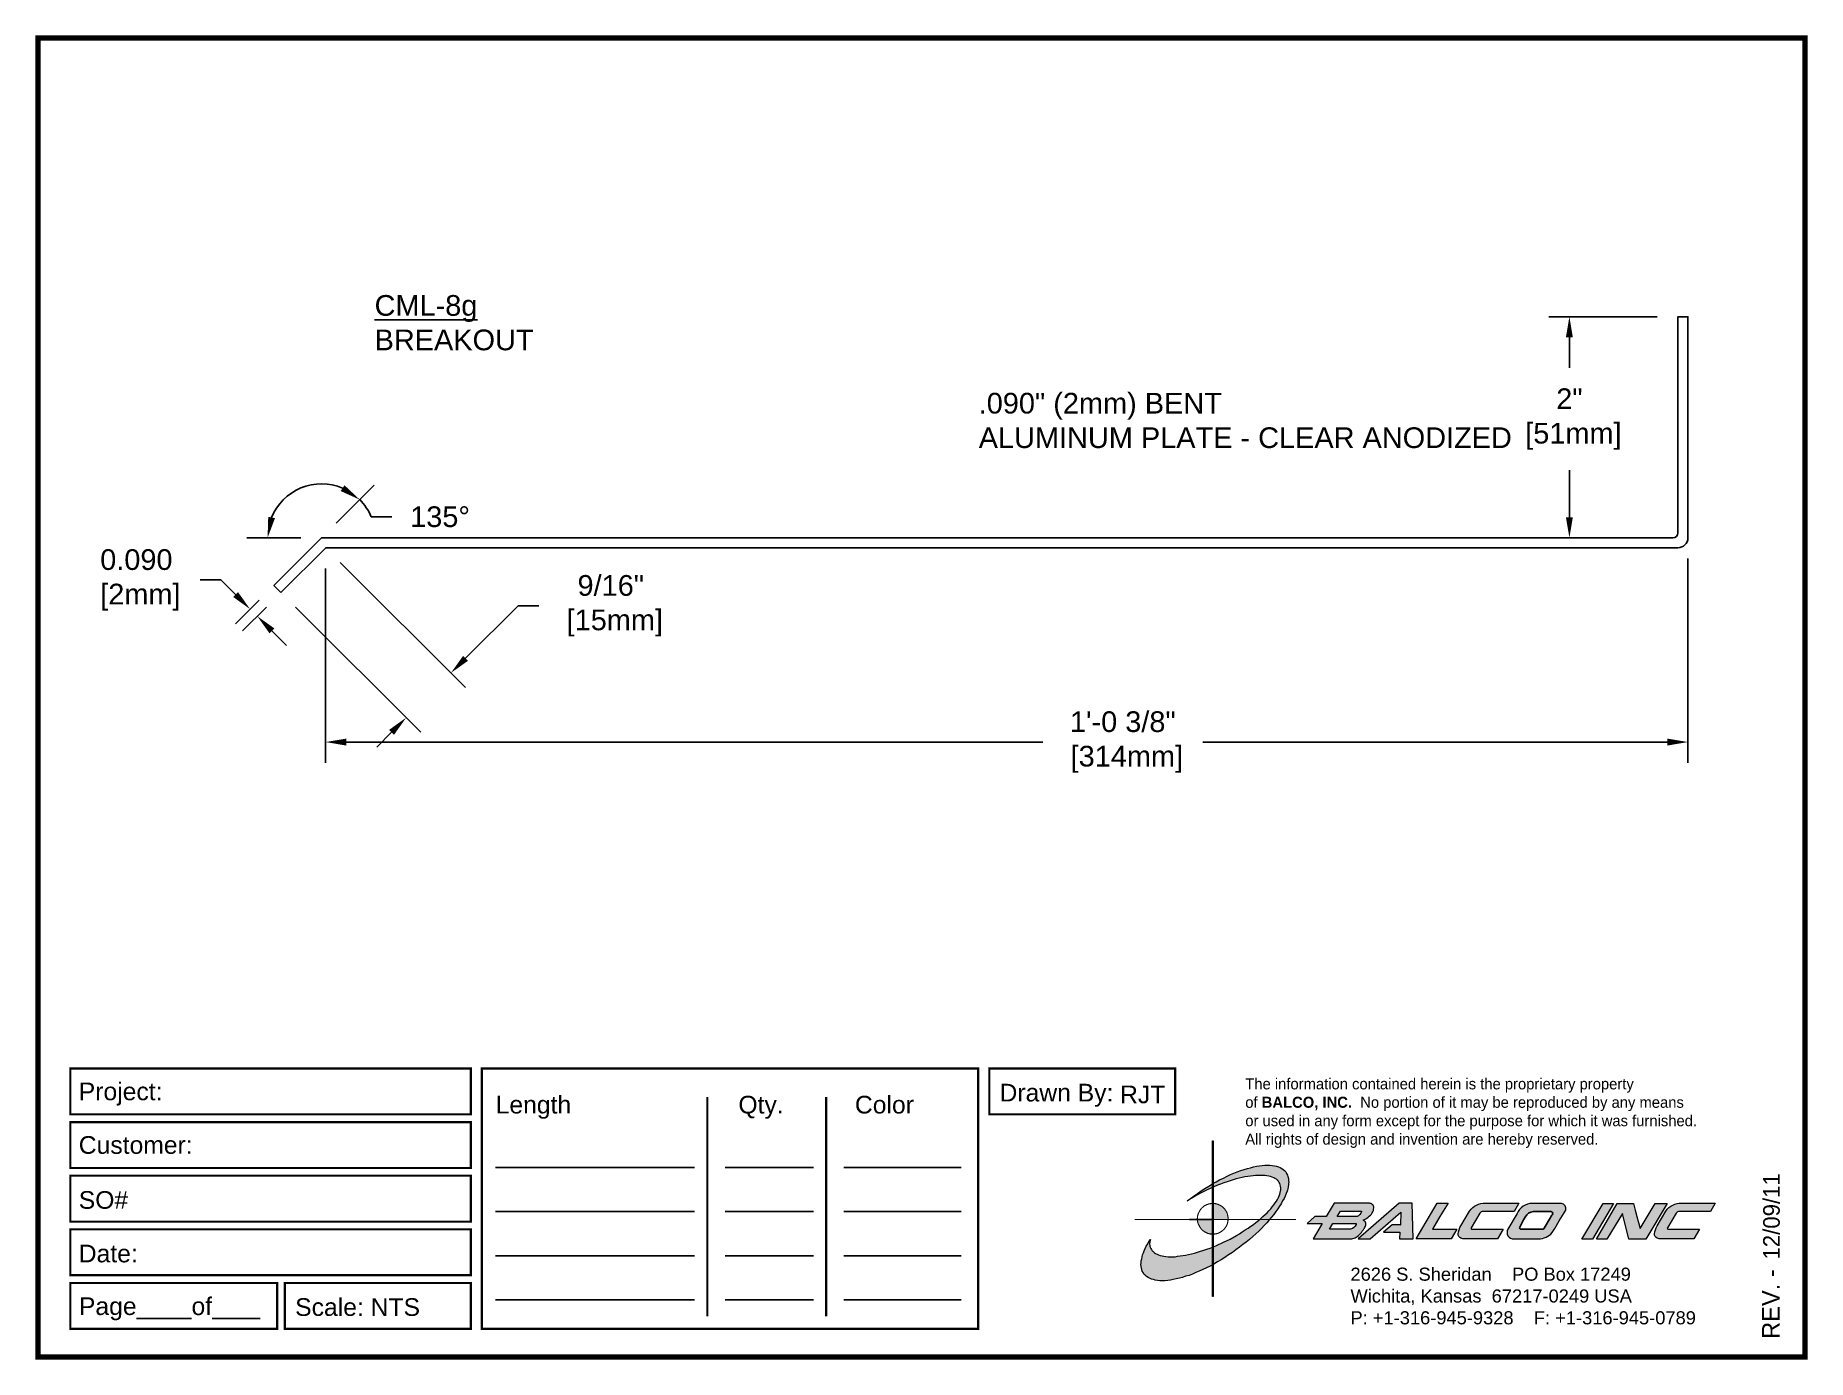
# Paper-space layout 'Breakout' of a CAD drawing. Header units: inches. Extents: x 0 to 10, y 0 to 7.5.
# The model-space entities are those that its viewports show. They can reach past a viewport. Long polylines and large blocks are cut down to what shows.
import ezdxf

# ---------------------------------------------------------------- set-up
doc = ezdxf.new("R2010")
doc.units = ezdxf.units.IN
doc.header["$MEASUREMENT"] = 0
for name, color, linetype in [('Border', 7, 'Continuous'), ('Dimensions', 3, 'Continuous'), ('Metals', 7, 'Continuous'), ('TEXT', 2, 'Continuous')]:
    doc.layers.add(name, color=color, linetype=linetype)
doc.styles.add('ARIAL', font='arial.ttf')
doc.styles.add('Copyright', font='ERASDEMI.TTF')
doc.dimstyles.new('Arial', dxfattribs={"dimtxt": 0.1875, "dimasz": 0.1875, "dimexe": 0.1875, "dimexo": 0.1875, "dimgap": 0.1875, "dimtad": 0, "dimtih": 1, "dimtoh": 1, "dimdec": 4, "dimzin": 3, "dimdsep": 46, "dimlunit": 4, "dimtxsty": 'ARIAL', "dimcen": 0.1875, "dimadec": 0, "dimazin": 0, "dimtfac": 1, "dimtdec": 4, "dimtofl": 0, "dimtmove": 0, "dimatfit": 3, "dimfxl": 0, "dimfrac": 2, "dimtolj": 1, "dimtzin": 0, "dimarcsym": 0})

# ---------------------------------------------------------------- blocks, each defined once
blk = doc.blocks.new('ACADlogo')
h = blk.add_hatch(color=256)
h.paths.add_polyline_path([(-3.346, 1.223), (-3.351, 1.223), (-3.351, 0.979), (-3.346, 0.982)])
h.paths.add_polyline_path([(-3.346, 0.961), (-3.351, 0.959), (-3.351, 0.868), (-3.346, 0.868)])
h.paths.add_polyline_path([(-3.346, 0.777), (-3.351, 0.777), (-3.351, 0.699), (-3.351, 0.695), (-3.35, 0.695), (-3.346, 0.695)])
h.paths.add_polyline_path([(-3.346, 0.864), (-3.346, 0.868), (-3.35, 0.868), (-3.351, 0.868), (-3.351, 0.777), (-3.346, 0.777), (-3.346, 0.778), (-3.348, 0.778)])
h.paths.add_polyline_path([(-3.346, 0.524), (-3.351, 0.521), (-3.351, 0.342), (-3.346, 0.342)])
h.paths.add_polyline_path([(-3.346, 0.695), (-3.351, 0.695), (-3.351, 0.621), (-3.346, 0.623)])
h.paths.add_polyline_path([(-3.346, 0.623), (-3.351, 0.621), (-3.351, 0.521), (-3.346, 0.524)])
h.paths.add_polyline_path([(-3.346, 0.982), (-3.351, 0.979), (-3.351, 0.959), (-3.346, 0.961)])
h = blk.add_hatch(color=175)
h.paths.add_polyline_path([(-3.518, 0.573), (-3.534, 0.571), (-3.548, 0.569), (-3.562, 0.567), (-3.576, 0.567), (-3.589, 0.566), (-3.602, 0.567), (-3.614, 0.568), (-3.625, 0.569), (-3.636, 0.572), (-3.646, 0.574), (-3.656, 0.577), (-3.664, 0.581), (-3.673, 0.585), (-3.679, 0.589), (-3.685, 0.595), (-3.688, 0.598), (-3.691, 0.6), (-3.695, 0.607), (-3.699, 0.614), (-3.703, 0.621), (-3.704, 0.626), (-3.705, 0.631), (-3.706, 0.637), (-3.706, 0.642), (-3.705, 0.648), (-3.705, 0.653), (-3.703, 0.659), (-3.702, 0.665), (-3.71, 0.652), (-3.717, 0.639), (-3.725, 0.626), (-3.731, 0.613), (-3.737, 0.601), (-3.741, 0.589), (-3.746, 0.577), (-3.749, 0.566), (-3.751, 0.555), (-3.753, 0.544), (-3.754, 0.538), (-3.754, 0.533), (-3.755, 0.523), (-3.754, 0.513), (-3.753, 0.508), (-3.752, 0.503), (-3.75, 0.494), (-3.748, 0.486), (-3.743, 0.477), (-3.74, 0.473), (-3.738, 0.469), (-3.734, 0.465), (-3.73, 0.461), (-3.723, 0.455), (-3.715, 0.449), (-3.706, 0.445), (-3.695, 0.44), (-3.685, 0.437), (-3.674, 0.434), (-3.661, 0.432), (-3.648, 0.431), (-3.634, 0.431), (-3.62, 0.431), (-3.604, 0.433), (-3.588, 0.435), (-3.572, 0.438), (-3.556, 0.441), (-3.538, 0.445), (-3.52, 0.449), (-3.503, 0.456), (-3.483, 0.461), (-3.464, 0.469), (-3.445, 0.477), (-3.426, 0.485), (-3.406, 0.494), (-3.385, 0.503), (-3.364, 0.514), (-3.351, 0.521), (-3.351, 0.621), (-3.364, 0.616), (-3.382, 0.609), (-3.4, 0.603), (-3.418, 0.598), (-3.436, 0.592), (-3.453, 0.587), (-3.47, 0.583), (-3.486, 0.579), (-3.503, 0.576)])
h.paths.add_polyline_path([(-3.215, 0.687), (-3.251, 0.667), (-3.289, 0.649), (-3.327, 0.631), (-3.345, 0.623), (-3.346, 0.623), (-3.346, 0.524), (-3.343, 0.525), (-3.323, 0.537), (-3.302, 0.549), (-3.28, 0.563), (-3.259, 0.577), (-3.238, 0.59), (-3.218, 0.605), (-3.198, 0.62), (-3.179, 0.635), (-3.16, 0.65), (-3.141, 0.665), (-3.123, 0.681), (-3.106, 0.696), (-3.089, 0.712), (-3.074, 0.727), (-3.058, 0.743), (-3.043, 0.759), (-3.03, 0.775), (-3.028, 0.777), (-3.085, 0.777), (-3.091, 0.772), (-3.105, 0.761), (-3.118, 0.75), (-3.134, 0.739), (-3.149, 0.729), (-3.165, 0.718), (-3.182, 0.707), (-3.198, 0.697)])
h.paths.add_polyline_path([(-2.921, 1.009), (-2.922, 1.015), (-2.924, 1.02), (-2.926, 1.029), (-2.931, 1.038), (-2.934, 1.043), (-2.936, 1.047), (-2.94, 1.05), (-2.943, 1.054), (-2.951, 1.06), (-2.959, 1.066), (-2.968, 1.071), (-2.978, 1.075), (-2.989, 1.079), (-3, 1.081), (-3.013, 1.083), (-3.026, 1.084), (-3.04, 1.084), (-3.054, 1.084), (-3.07, 1.083), (-3.085, 1.081), (-3.102, 1.079), (-3.118, 1.075), (-3.136, 1.07), (-3.153, 1.066), (-3.171, 1.06), (-3.191, 1.054), (-3.21, 1.047), (-3.229, 1.039), (-3.248, 1.031), (-3.268, 1.022), (-3.289, 1.012), (-3.31, 1.002), (-3.33, 0.991), (-3.346, 0.982), (-3.346, 0.961), (-3.342, 0.962), (-3.323, 0.971), (-3.305, 0.978), (-3.287, 0.984), (-3.268, 0.991), (-3.251, 0.996), (-3.234, 1.002), (-3.216, 1.007), (-3.199, 1.011), (-3.182, 1.015), (-3.167, 1.018), (-3.15, 1.021), (-3.136, 1.023), (-3.121, 1.025), (-3.107, 1.026), (-3.093, 1.026), (-3.079, 1.027), (-3.067, 1.026), (-3.054, 1.026), (-3.043, 1.025), (-3.032, 1.022), (-3.022, 1.02), (-3.013, 1.016), (-3.004, 1.013), (-2.997, 1.009), (-2.989, 1.005), (-2.983, 0.999), (-2.98, 0.996), (-2.978, 0.994), (-2.973, 0.987), (-2.969, 0.981), (-2.967, 0.973), (-2.965, 0.965), (-2.964, 0.957), (-2.964, 0.949), (-2.964, 0.944), (-2.965, 0.94), (-2.967, 0.93), (-2.969, 0.921), (-2.973, 0.911), (-2.978, 0.901), (-2.983, 0.891), (-2.989, 0.881), (-2.996, 0.871), (-3.004, 0.86), (-3.012, 0.849), (-3.021, 0.838), (-3.032, 0.827), (-3.042, 0.816), (-3.053, 0.805), (-3.065, 0.794), (-3.077, 0.783), (-3.085, 0.777), (-3.028, 0.777), (-3.016, 0.791), (-3.004, 0.806), (-2.992, 0.822), (-2.981, 0.837), (-2.971, 0.852), (-2.962, 0.866), (-2.954, 0.882), (-2.946, 0.896), (-2.939, 0.91), (-2.934, 0.924), (-2.929, 0.938), (-2.926, 0.944), (-2.925, 0.951), (-2.922, 0.963), (-2.92, 0.975), (-2.92, 0.982), (-2.919, 0.987), (-2.92, 0.999), (-2.92, 1.005)])
h.paths.add_polyline_path([(-3.372, 0.966), (-3.393, 0.953), (-3.415, 0.94), (-3.435, 0.925), (-3.455, 0.911), (-3.475, 0.897), (-3.494, 0.882), (-3.468, 0.898), (-3.439, 0.915), (-3.41, 0.93), (-3.396, 0.938), (-3.38, 0.945), (-3.351, 0.959), (-3.351, 0.979)])
h = blk.add_hatch(color=256)
h.paths.add_polyline_path([(-3.268, 0.814), (-3.27, 0.819), (-3.273, 0.824), (-3.276, 0.828), (-3.279, 0.833), (-3.282, 0.837), (-3.286, 0.841), (-3.29, 0.845), (-3.294, 0.849), (-3.298, 0.852), (-3.303, 0.855), (-3.308, 0.858), (-3.313, 0.86), (-3.318, 0.863), (-3.323, 0.864), (-3.328, 0.866), (-3.334, 0.867), (-3.339, 0.868), (-3.345, 0.868), (-3.346, 0.868), (-3.346, 0.777), (-3.335, 0.777), (-3.262, 0.777), (-3.262, 0.781), (-3.262, 0.787), (-3.263, 0.792), (-3.264, 0.798), (-3.265, 0.803), (-3.266, 0.808)])
h.paths.add_polyline_path([(-3.351, 0.777), (-3.436, 0.777), (-3.435, 0.773), (-3.435, 0.768), (-3.434, 0.762), (-3.432, 0.757), (-3.431, 0.752), (-3.428, 0.747), (-3.426, 0.742), (-3.423, 0.737), (-3.42, 0.732), (-3.417, 0.728), (-3.414, 0.723), (-3.41, 0.719), (-3.406, 0.716), (-3.401, 0.712), (-3.397, 0.709), (-3.392, 0.706), (-3.387, 0.704), (-3.382, 0.701), (-3.377, 0.699), (-3.372, 0.698), (-3.367, 0.696), (-3.361, 0.695), (-3.356, 0.695), (-3.351, 0.695)])
h.paths.add_polyline_path([(-3.346, 0.868), (-3.35, 0.868), (-3.351, 0.868), (-3.351, 0.777), (-3.346, 0.777)])
h = blk.add_hatch(color=256)
h.paths.add_polyline_path([(-2.438, 0.844, 0.412988), (-2.461, 0.869), (-2.663, 0.869), (-2.707, 0.794), (-2.771, 0.794), (-2.815, 0.755), (-2.73, 0.755), (-2.781, 0.668), (-2.563, 0.668, 0.107996), (-2.538, 0.677, 0.108939), (-2.494, 0.724, 0.080345), (-2.483, 0.745, 0.419497), (-2.499, 0.773, 0.149928), (-2.447, 0.815, 0.134283)])
h.paths.add_polyline_path([(-2.507, 0.821, -0.209012), (-2.532, 0.794), (-2.538, 0.794), (-2.646, 0.794), (-2.627, 0.825), (-2.51, 0.825, -0.56619)], flags=16)
h.paths.add_polyline_path([(-2.538, 0.75, -0.241309), (-2.569, 0.722), (-2.688, 0.722), (-2.669, 0.755), (-2.541, 0.755, -0.56619)], flags=16)
for points in [[(-2.285, 0.819), (-2.287, 0.748), (-2.335, 0.748), (-2.383, 0.705), (-2.29, 0.705), (-2.292, 0.668), (-2.215, 0.668), (-2.221, 0.869), (-2.295, 0.869), (-2.527, 0.668), (-2.458, 0.668)], [(-2.018, 0.869), (-2.079, 0.869), (-2.198, 0.668), (-2, 0.668), (-1.968, 0.722), (-2.107, 0.722), (-2.085, 0.759), (-2.064, 0.794)], [(-1.617, 0.869), (-1.807, 0.869, 0.270182), (-1.896, 0.825), (-1.946, 0.742, 0.109019), (-1.961, 0.695, 0.340665), (-1.945, 0.672, 0.129907), (-1.923, 0.668), (-1.738, 0.668), (-1.706, 0.722), (-1.878, 0.722), (-1.882, 0.722, -0.601242), (-1.887, 0.731), (-1.838, 0.813, -0.253048), (-1.821, 0.823), (-1.645, 0.823)], [(-1.083, 0.867), (-1.14, 0.867), (-1.261, 0.667), (-1.26, 0.667), (-1.202, 0.667)], [(-0.96, 0.83), (-0.969, 0.867), (-1.061, 0.867), (-1.179, 0.667), (-1.12, 0.667), (-1.031, 0.812), (-0.995, 0.667), (-0.9, 0.667), (-0.778, 0.867), (-0.846, 0.867), (-0.931, 0.727), (-0.951, 0.795)], [(-0.507, 0.869), (-0.697, 0.869, 0.270182), (-0.786, 0.825), (-0.836, 0.742, 0.109019), (-0.85, 0.695, 0.340665), (-0.835, 0.672, 0.129907), (-0.812, 0.668), (-0.628, 0.668), (-0.595, 0.722), (-0.768, 0.722), (-0.772, 0.722, -0.601242), (-0.777, 0.731), (-0.728, 0.813, -0.253048), (-0.71, 0.823), (-0.534, 0.823)], [(-3.346, 0.623), (-3.351, 0.621), (-3.351, 0.521), (-3.346, 0.524)]]:
    blk.add_hatch(color=256).paths.add_polyline_path(points)
h = blk.add_hatch(color=256)
h.paths.add_polyline_path([(-1.377, 0.868), (-1.383, 0.868), (-1.383, 0.868), (-1.44, 0.868), (-1.492, 0.868), (-1.541, 0.868, 0.297712), (-1.628, 0.811), (-1.68, 0.723, 0.585116), (-1.646, 0.668), (-1.506, 0.668, 0.210586), (-1.429, 0.703), (-1.415, 0.726), (-1.389, 0.769), (-1.352, 0.831, 0.4352)])
h.paths.add_polyline_path([(-1.437, 0.823, -0.603783), (-1.428, 0.805), (-1.431, 0.801), (-1.434, 0.796), (-1.438, 0.789), (-1.474, 0.728, -0.229001), (-1.489, 0.722), (-1.494, 0.722), (-1.501, 0.722), (-1.597, 0.722), (-1.604, 0.722, -0.492401), (-1.613, 0.734), (-1.601, 0.757), (-1.591, 0.775), (-1.582, 0.791, -0.238368), (-1.535, 0.823)], flags=16)
for q in [(-3.48, 0.777), (-3.351, 0.642)]:
    blk.add_line((-3.351, 0.777), q)
at = {"color": 7, "lineweight": 0}
for points in [[(-3.351, 1.223), (-3.346, 1.223), (-3.346, 0.342), (-3.351, 0.342), (-3.351, 1.223)], [(-2.292, 0.668), (-2.215, 0.668), (-2.221, 0.869), (-2.295, 0.869), (-2.527, 0.668), (-2.458, 0.668), (-2.285, 0.819), (-2.287, 0.748), (-2.286, 0.748), (-2.335, 0.748), (-2.383, 0.705), (-2.29, 0.705), (-2.292, 0.668), (-2.292, 0.668)], [(-2.198, 0.668), (-2.079, 0.869), (-2.018, 0.869), (-2.064, 0.794), (-2.085, 0.759), (-2.107, 0.722), (-1.968, 0.722), (-2, 0.668), (-2.198, 0.668), (-2.198, 0.668)], [(-1.383, 0.868), (-1.383, 0.868)], [(-1.261, 0.667), (-1.14, 0.867), (-1.083, 0.867), (-1.202, 0.667), (-1.26, 0.667), (-1.261, 0.667), (-1.261, 0.667)], [(-0.9, 0.667), (-0.995, 0.667), (-1.031, 0.812), (-1.12, 0.667), (-1.179, 0.667), (-1.061, 0.867), (-0.969, 0.867), (-0.96, 0.83), (-0.951, 0.795), (-0.931, 0.727), (-0.846, 0.867), (-0.778, 0.867), (-0.9, 0.667), (-0.9, 0.667)]]:
    blk.add_lwpolyline(points, dxfattribs=at)
at = {"color": 175, "lineweight": 0}
blk.add_lwpolyline([(-2.926, 1.029), (-2.924, 1.02), (-2.922, 1.015), (-2.921, 1.009), (-2.92, 1.005), (-2.92, 0.999), (-2.919, 0.987), (-2.92, 0.982), (-2.92, 0.975), (-2.922, 0.963), (-2.925, 0.951), (-2.926, 0.944), (-2.929, 0.938), (-2.934, 0.924), (-2.939, 0.91), (-2.946, 0.896), (-2.954, 0.882), (-2.962, 0.866), (-2.971, 0.852), (-2.981, 0.837), (-2.992, 0.822), (-3.004, 0.806), (-3.016, 0.791), (-3.03, 0.775), (-3.043, 0.759), (-3.058, 0.743), (-3.074, 0.727), (-3.089, 0.712), (-3.106, 0.696), (-3.123, 0.681), (-3.141, 0.665), (-3.16, 0.65), (-3.179, 0.635), (-3.198, 0.62), (-3.218, 0.605), (-3.238, 0.59), (-3.259, 0.577), (-3.28, 0.563), (-3.302, 0.549), (-3.323, 0.537), (-3.343, 0.525), (-3.364, 0.514), (-3.385, 0.503), (-3.406, 0.494), (-3.426, 0.485), (-3.445, 0.477), (-3.464, 0.469), (-3.483, 0.461), (-3.503, 0.456), (-3.52, 0.449), (-3.538, 0.445), (-3.556, 0.441), (-3.572, 0.438), (-3.588, 0.435), (-3.604, 0.433), (-3.62, 0.431), (-3.634, 0.431), (-3.648, 0.431), (-3.661, 0.432), (-3.674, 0.434), (-3.685, 0.437), (-3.695, 0.44), (-3.706, 0.445), (-3.715, 0.449), (-3.723, 0.455), (-3.73, 0.461), (-3.734, 0.465), (-3.738, 0.469), (-3.74, 0.473), (-3.743, 0.477), (-3.748, 0.486), (-3.75, 0.494), (-3.752, 0.503), (-3.753, 0.508), (-3.754, 0.513), (-3.755, 0.523), (-3.754, 0.533), (-3.754, 0.538), (-3.753, 0.544), (-3.751, 0.555), (-3.749, 0.566), (-3.746, 0.577), (-3.741, 0.589), (-3.737, 0.601), (-3.731, 0.613), (-3.725, 0.626), (-3.717, 0.639), (-3.71, 0.652), (-3.702, 0.665), (-3.703, 0.659), (-3.705, 0.653), (-3.705, 0.648), (-3.706, 0.642), (-3.706, 0.637), (-3.705, 0.631), (-3.704, 0.626), (-3.703, 0.621), (-3.699, 0.614), (-3.695, 0.607), (-3.691, 0.6), (-3.688, 0.598), (-3.685, 0.595), (-3.679, 0.589), (-3.673, 0.585), (-3.664, 0.581), (-3.656, 0.577), (-3.646, 0.574), (-3.636, 0.572), (-3.625, 0.569), (-3.614, 0.568), (-3.602, 0.567), (-3.589, 0.566), (-3.576, 0.567), (-3.562, 0.567), (-3.548, 0.569), (-3.534, 0.571), (-3.518, 0.573), (-3.503, 0.576), (-3.486, 0.579), (-3.47, 0.583), (-3.453, 0.587), (-3.436, 0.592), (-3.418, 0.598), (-3.4, 0.603), (-3.382, 0.609), (-3.364, 0.616), (-3.345, 0.623), (-3.327, 0.631), (-3.289, 0.649), (-3.251, 0.667), (-3.215, 0.687), (-3.198, 0.697), (-3.182, 0.707), (-3.165, 0.718), (-3.149, 0.729), (-3.134, 0.739), (-3.118, 0.75), (-3.105, 0.761), (-3.091, 0.772), (-3.077, 0.783), (-3.065, 0.794), (-3.053, 0.805), (-3.042, 0.816), (-3.032, 0.827), (-3.021, 0.838), (-3.012, 0.849), (-3.004, 0.86), (-2.996, 0.871), (-2.989, 0.881), (-2.983, 0.891), (-2.978, 0.901), (-2.973, 0.911), (-2.969, 0.921), (-2.967, 0.93), (-2.965, 0.94), (-2.964, 0.944), (-2.964, 0.949), (-2.964, 0.957), (-2.965, 0.965), (-2.967, 0.973), (-2.969, 0.981), (-2.973, 0.987), (-2.978, 0.994), (-2.98, 0.996), (-2.983, 0.999), (-2.989, 1.005), (-2.997, 1.009), (-3.004, 1.013), (-3.013, 1.016), (-3.022, 1.02), (-3.032, 1.022), (-3.043, 1.025), (-3.054, 1.026), (-3.067, 1.026), (-3.079, 1.027), (-3.093, 1.026), (-3.107, 1.026), (-3.121, 1.025), (-3.136, 1.023), (-3.15, 1.021), (-3.167, 1.018), (-3.182, 1.015), (-3.199, 1.011), (-3.216, 1.007), (-3.234, 1.002), (-3.251, 0.996), (-3.268, 0.991), (-3.287, 0.984), (-3.305, 0.978), (-3.323, 0.971), (-3.342, 0.962), (-3.38, 0.945), (-3.396, 0.938), (-3.41, 0.93), (-3.439, 0.915), (-3.468, 0.898), (-3.494, 0.882), (-3.475, 0.897), (-3.455, 0.911), (-3.435, 0.925), (-3.415, 0.94), (-3.393, 0.953), (-3.372, 0.966), (-3.351, 0.979), (-3.33, 0.991), (-3.31, 1.002), (-3.289, 1.012), (-3.268, 1.022), (-3.248, 1.031), (-3.229, 1.039), (-3.21, 1.047), (-3.191, 1.054), (-3.171, 1.06), (-3.153, 1.066), (-3.136, 1.07), (-3.118, 1.075), (-3.102, 1.079), (-3.085, 1.081), (-3.07, 1.083), (-3.054, 1.084), (-3.04, 1.084), (-3.026, 1.084), (-3.013, 1.083), (-3, 1.081), (-2.989, 1.079), (-2.978, 1.075), (-2.968, 1.071), (-2.959, 1.066), (-2.951, 1.06), (-2.943, 1.054), (-2.94, 1.05), (-2.936, 1.047), (-2.934, 1.043), (-2.931, 1.038), (-2.926, 1.029), (-2.926, 1.029)], dxfattribs=at)
at = {"color": 7, "lineweight": 0, "const_width": 0.0064}
blk.add_lwpolyline([(-3.262, 0.781), (-3.262, 0.787), (-3.263, 0.792), (-3.264, 0.798), (-3.265, 0.803), (-3.266, 0.808), (-3.268, 0.814), (-3.27, 0.819), (-3.273, 0.824), (-3.276, 0.828), (-3.279, 0.833), (-3.282, 0.837), (-3.286, 0.841), (-3.29, 0.845), (-3.294, 0.849), (-3.298, 0.852), (-3.303, 0.855), (-3.308, 0.858), (-3.313, 0.86), (-3.318, 0.863), (-3.323, 0.864), (-3.328, 0.866), (-3.334, 0.867), (-3.339, 0.868), (-3.345, 0.868), (-3.35, 0.868), (-3.356, 0.868), (-3.361, 0.867), (-3.367, 0.866), (-3.372, 0.865), (-3.377, 0.863), (-3.382, 0.862), (-3.387, 0.859), (-3.392, 0.857), (-3.397, 0.854), (-3.401, 0.851), (-3.406, 0.847), (-3.41, 0.843), (-3.414, 0.839), (-3.417, 0.835), (-3.42, 0.831), (-3.423, 0.826), (-3.426, 0.821), (-3.428, 0.816), (-3.431, 0.811), (-3.432, 0.806), (-3.434, 0.801), (-3.435, 0.795), (-3.435, 0.79), (-3.436, 0.784), (-3.436, 0.779), (-3.435, 0.773), (-3.435, 0.768), (-3.434, 0.762), (-3.432, 0.757), (-3.431, 0.752), (-3.428, 0.747), (-3.426, 0.742), (-3.423, 0.737), (-3.42, 0.732), (-3.417, 0.728), (-3.414, 0.723), (-3.41, 0.719), (-3.406, 0.716), (-3.401, 0.712), (-3.397, 0.709), (-3.392, 0.706), (-3.387, 0.704), (-3.382, 0.701), (-3.377, 0.699), (-3.372, 0.698), (-3.367, 0.696), (-3.361, 0.695), (-3.356, 0.695), (-3.35, 0.695), (-3.345, 0.695), (-3.339, 0.695), (-3.334, 0.696), (-3.328, 0.697), (-3.323, 0.698), (-3.318, 0.7), (-3.313, 0.702), (-3.308, 0.705), (-3.303, 0.708), (-3.298, 0.711), (-3.294, 0.714), (-3.29, 0.718), (-3.286, 0.721), (-3.282, 0.726), (-3.279, 0.73), (-3.276, 0.734), (-3.273, 0.739), (-3.27, 0.744), (-3.268, 0.749), (-3.266, 0.754), (-3.265, 0.76), (-3.264, 0.765), (-3.263, 0.77), (-3.262, 0.776), (-3.262, 0.781)], dxfattribs=at)
at = {"color": 7, "lineweight": 0}
for points in [[(-2.447, 0.815, 0.130368), (-2.438, 0.843, 0.448367), (-2.463, 0.869), (-2.663, 0.869), (-2.707, 0.794), (-2.771, 0.794), (-2.815, 0.755), (-2.73, 0.755), (-2.781, 0.668), (-2.563, 0.668, 0.107996), (-2.538, 0.677, 0.108939), (-2.494, 0.724, 0.077395), (-2.484, 0.744, 0.430878), (-2.499, 0.773, 0.149928)], [(-2.507, 0.821, -0.209012), (-2.532, 0.794), (-2.538, 0.794), (-2.646, 0.794), (-2.627, 0.825), (-2.512, 0.825), (-2.509, 0.825, -0.531288)], [(-1.838, 0.813), (-1.887, 0.731, 0.587385), (-1.882, 0.722), (-1.878, 0.722), (-1.706, 0.722), (-1.738, 0.668), (-1.923, 0.668, -0.129907), (-1.945, 0.672, -0.349839), (-1.961, 0.696, -0.107341), (-1.946, 0.742), (-1.896, 0.825, -0.270182), (-1.807, 0.869), (-1.617, 0.869), (-1.645, 0.823), (-1.821, 0.823, 0.252436)], [(-1.68, 0.723, 0.585116), (-1.646, 0.668), (-1.506, 0.668, 0.210586), (-1.429, 0.703), (-1.415, 0.726), (-1.389, 0.769), (-1.352, 0.831, 0.4352), (-1.377, 0.868), (-1.383, 0.868), (-1.383, 0.868), (-1.44, 0.868), (-1.492, 0.868), (-1.541, 0.868, 0.297712), (-1.628, 0.811)], [(-0.728, 0.813), (-0.777, 0.731, 0.587385), (-0.772, 0.722), (-0.768, 0.722), (-0.595, 0.722), (-0.628, 0.668), (-0.812, 0.668, -0.129907), (-0.835, 0.672, -0.349839), (-0.85, 0.696, -0.107341), (-0.836, 0.742), (-0.786, 0.825, -0.270182), (-0.697, 0.869), (-0.507, 0.869), (-0.534, 0.823), (-0.71, 0.823, 0.252436)], [(-2.569, 0.722), (-2.688, 0.722), (-2.669, 0.755), (-2.543, 0.755), (-2.54, 0.755, -0.531288), (-2.538, 0.75, -0.241309)]]:
    blk.add_lwpolyline(points, format="xyb", close=True, dxfattribs=at)
blk.add_lwpolyline([(-1.437, 0.823), (-1.535, 0.823, 0.238368), (-1.582, 0.791), (-1.591, 0.775), (-1.601, 0.757), (-1.613, 0.734, 0.490298), (-1.604, 0.722), (-1.597, 0.722), (-1.501, 0.722), (-1.494, 0.722), (-1.489, 0.722, 0.229001), (-1.474, 0.728), (-1.438, 0.789), (-1.434, 0.796), (-1.431, 0.801), (-1.428, 0.805, 0.603783)], format="xyb", close=True)
blk.add_lwpolyline([(-2.879, 0.777, 0.00455, 0.00455, 0), (-3.791, 0.777, 0.00183, 0.00183, 0), (-3.791, 0.777, 0.00183, 0.00183, 0)], format="xyseb", dxfattribs=at)
blk = doc.blocks.new('Quantity Data')
at = {"layer": 'Border', "color": 253}
for p, q in [((2.755, 1.254), (3.881, 1.254)), ((4.054, 1.254), (4.553, 1.254)), ((4.725, 1.254), (5.389, 1.254)), ((2.755, 1.004), (3.881, 1.004)), ((4.054, 1.004), (4.553, 1.004)), ((4.725, 1.004), (5.389, 1.004)), ((2.755, 0.754), (3.881, 0.754)), ((4.054, 0.754), (4.553, 0.754)), ((4.725, 0.754), (5.389, 0.754)), ((2.755, 0.504), (3.881, 0.504)), ((4.054, 0.504), (4.553, 0.504)), ((4.725, 0.504), (5.389, 0.504))]:
    blk.add_line(p, q, dxfattribs=at)
at = {"layer": 'Border', "const_width": 0.0125}
blk.add_lwpolyline([(5.485, 0.341), (2.678, 0.341), (2.678, 1.813), (5.485, 1.813)], close=True, dxfattribs=at)
for points in [[(3.953, 1.653), (3.953, 0.412)], [(4.625, 1.653), (4.625, 0.412)]]:
    blk.add_lwpolyline(points, dxfattribs=at)
at = {"layer": 'Border', "style": 'ARIAL'}
for s, p in [('Length', (2.756, 1.559)), ('Qty.', (4.129, 1.559)), ('Color', (4.788, 1.559))]:
    blk.add_text(s, height=0.1, dxfattribs=at).set_placement(p)
blk = doc.blocks.new('Drawn By')
at = {"layer": 'Border', "const_width": 0.0125}
blk.add_lwpolyline([(5.38, 1.813), (6.432, 1.813), (6.432, 1.554), (5.38, 1.554)], close=True, dxfattribs=at)
at = {"layer": 'Border', "style": 'ARIAL'}
blk.add_text('Drawn By: ', height=0.1, dxfattribs=at).set_placement((5.438, 1.627))
blk.add_attdef('XXX', (6.12, 1.617), '', height=0.1, dxfattribs=at)
blk = doc.blocks.new('Project Info')
at = {"layer": 'Border', "const_width": 0.0125}
for points in [[(0.182, 1.813), (2.448, 1.813), (2.448, 1.554), (0.182, 1.554)], [(0.182, 1.51), (2.448, 1.51), (2.448, 1.251), (0.182, 1.251)], [(0.182, 1.207), (2.448, 1.207), (2.448, 0.947), (0.182, 0.947)], [(0.182, 0.904), (2.448, 0.904), (2.448, 0.644), (0.182, 0.644)], [(0.182, 0.6), (1.352, 0.6), (1.352, 0.341), (0.182, 0.341)], [(1.396, 0.6), (2.448, 0.6), (2.448, 0.341), (1.396, 0.341)]]:
    blk.add_lwpolyline(points, close=True, dxfattribs=at)
at = {"layer": 'Border', "style": 'ARIAL'}
for s, p in [('Project:', (0.23, 1.634)), ('Customer:', (0.23, 1.331)), ('SO#', (0.23, 1.02)), ('Date:', (0.23, 0.717)), ('Page%%u        %%uof%%u       ', (0.231, 0.419)), ('Scale: NTS', (1.454, 0.414))]:
    blk.add_text(s, height=0.1, dxfattribs=at).set_placement(p)
blk = doc.blocks.new('REV')
at = {"style": 'Copyright'}
blk.add_text('REV. -', height=0.1, rotation=90, dxfattribs=at).set_placement((-0.142, 0.117))
at = {"style": 'Copyright', "flags": 4}
blk.add_attdef('REVISIONDATE', (-0.142, 0.566), '', height=0.0938, rotation=90, dxfattribs=at)
blk = doc.blocks.new('*D16')
at = {"layer": 'Defpoints', "color": 0}
for p in [(38.225, 55.331), (37.82, 54.926), (38.955, 53.791)]:
    blk.add_point(p, dxfattribs=at)
at = {"layer": 'Dimensions', "color": 0, "lineweight": -2}
for p, q in [((38.358, 55.198), (39.493, 54.063)), ((37.953, 54.793), (39.088, 53.658)), ((39.493, 54.329), (39.97, 54.805)), ((39.97, 54.805), (40.157, 54.805)), ((38.823, 53.658), (38.69, 53.525))]:
    blk.add_line(p, q, dxfattribs=at)
at = {"layer": 'Dimensions', "color": 0}
for points in [[(39.471, 54.351), (39.515, 54.306), (39.36, 54.196)], [(38.8, 53.68), (38.845, 53.636), (38.955, 53.791)]]:
    blk.add_solid(points, dxfattribs=at)
at = {"layer": 'Dimensions', "color": 0, "insert": (40.809, 54.805), "char_height": 0.1875, "attachment_point": 5, "style": 'ARIAL'}
blk.add_mtext('\\A1;9/16"\\P [15mm]', dxfattribs=at)
blk = doc.blocks.new('*D17')
at = {"layer": 'Defpoints', "color": 0}
for p in [(50.57, 55.421), (38.225, 55.331), (50.57, 53.57)]:
    blk.add_point(p, dxfattribs=at)
at = {"layer": 'Dimensions', "color": 0, "lineweight": -2}
for p, q in [((38.225, 55.143), (38.225, 53.382)), ((50.57, 55.233), (50.57, 53.382)), ((38.413, 53.57), (44.724, 53.57)), ((50.382, 53.57), (46.174, 53.57))]:
    blk.add_line(p, q, dxfattribs=at)
at = {"layer": 'Dimensions', "color": 0}
for points in [[(38.413, 53.601), (38.413, 53.538), (38.225, 53.57)], [(50.382, 53.601), (50.382, 53.538), (50.57, 53.57)]]:
    blk.add_solid(points, dxfattribs=at)
at = {"layer": 'Dimensions', "color": 0, "insert": (45.449, 53.57), "char_height": 0.1875, "attachment_point": 5, "style": 'ARIAL'}
blk.add_mtext('\\A1;1\'-0 3/8"\\P [314mm]', dxfattribs=at)
blk = doc.blocks.new('*D18')
at = {"layer": 'Defpoints', "color": 0}
for p in [(50.48, 57.425), (49.325, 55.421), (49.496, 55.421)]:
    blk.add_point(p, dxfattribs=at)
at = {"layer": 'Dimensions', "color": 0, "lineweight": -2}
for p, q in [((50.292, 57.425), (49.308, 57.425)), ((49.496, 57.237), (49.496, 56.961)), ((49.496, 55.608), (49.496, 56.033)), ((49.512, 55.421), (49.683, 55.421))]:
    blk.add_line(p, q, dxfattribs=at)
at = {"layer": 'Dimensions', "color": 0}
for points in [[(49.464, 57.237), (49.527, 57.237), (49.496, 57.425)], [(49.464, 55.608), (49.527, 55.608), (49.496, 55.421)]]:
    blk.add_solid(points, dxfattribs=at)
at = {"layer": 'Dimensions', "color": 0, "insert": (49.496, 56.497), "char_height": 0.1875, "attachment_point": 5, "style": 'ARIAL'}
blk.add_mtext('\\A1;2"\\P [51mm]', dxfattribs=at)
blk = doc.blocks.new('*D19')
at = {"layer": 'Defpoints', "color": 0}
for p in [(37.843, 55.767), (38.188, 55.421), (38.188, 55.421), (42.807, 55.421), (37.757, 54.989)]:
    blk.add_point(p, dxfattribs=at)
at = {"layer": 'Dimensions', "color": 0, "lineweight": -2}
for p, q in [((38.321, 55.554), (38.666, 55.899)), ((38.639, 55.611), (38.826, 55.611)), ((38.001, 55.421), (37.512, 55.421))]:
    blk.add_line(p, q, dxfattribs=at)
for start, end in [(67.1135, 157.8865), (22.8865, 45)]:
    blk.add_arc((38.188, 55.421), 0.489, start, end, dxfattribs=at)
at = {"layer": 'Dimensions', "color": 0}
for points in [[(38.396, 55.897), (38.361, 55.845), (38.534, 55.767)], [(37.766, 55.599), (37.705, 55.611), (37.699, 55.421)]]:
    blk.add_solid(points, dxfattribs=at)
at = {"layer": 'Dimensions', "color": 0, "insert": (39.262, 55.611), "char_height": 0.1875, "attachment_point": 5, "style": 'ARIAL'}
blk.add_mtext('\\A1;135°', dxfattribs=at)
blk = doc.blocks.new('*D20')
at = {"layer": 'Defpoints', "color": 0}
for p in [(37.757, 54.989), (37.82, 54.926), (37.541, 54.774)]:
    blk.add_point(p, dxfattribs=at)
at = {"layer": 'Dimensions', "color": 0, "lineweight": -2}
for p, q in [((37.276, 55.039), (37.089, 55.039)), ((37.409, 54.907), (37.276, 55.039)), ((37.624, 54.857), (37.409, 54.642)), ((37.688, 54.793), (37.472, 54.578)), ((37.738, 54.578), (37.87, 54.445))]:
    blk.add_line(p, q, dxfattribs=at)
at = {"layer": 'Dimensions', "color": 0}
for points in [[(37.431, 54.929), (37.387, 54.885), (37.541, 54.774)], [(37.76, 54.6), (37.716, 54.556), (37.605, 54.711)]]:
    blk.add_solid(points, dxfattribs=at)
at = {"layer": 'Dimensions', "color": 0, "insert": (36.51, 55.039), "char_height": 0.1875, "attachment_point": 5, "style": 'ARIAL'}
blk.add_mtext('\\A1;0.090\\P [2mm]', dxfattribs=at)

msp = doc.modelspace()

# ---------------------------------------------------------------- linework, layer by layer
at = {"layer": 'Metals'}
msp.add_lwpolyline([(37.82017, 54.92563), (38.2255, 55.33096), (50.47953, 55.33096, 0.41421356), (50.56953, 55.42096), (50.56953, 57.42471), (50.47953, 57.42471), (50.47953, 55.46596, -0.41421356), (50.43453, 55.42096), (38.18822, 55.42096), (37.75653, 54.98927)], format="xyb", close=True, dxfattribs=at)

# ---------------------------------------------------------------- texts
at = {"layer": 'TEXT', "char_height": 0.25, "width": 9.6875, "attachment_point": 1, "style": 'ARIAL'}
for s, insert in [('{\\H0.75x;\\LCML-8g\\P\\lBREAKOUT}', (38.66865, 57.62086)), ('{\\H0.75x;.090" (2mm) BENT\\PALUMINUM PLATE - CLEAR ANODIZED }', (44.14324, 56.73472))]:
    msp.add_mtext(s, dxfattribs=dict(at, insert=insert))

# ---------------------------------------------------------------- dimensions: what is measured, and where the dimension line sits
at = {"layer": 'Dimensions'}
for base, p1, p2, angle, override, picture, middle, dimtype in [((49.4956976694, 55.4209627111), (50.4795296595, 57.4247127111), (49.3249033968, 55.4209627111), 90, {"dimpost": '\\X'}, '*D18', (49.4956976694, 56.4969359445), 160), ((37.54141, 54.77415), (37.82017, 54.92563), (37.75653, 54.98927), 135, {"dimdec": 3, "dimlunit": 2, "dimpost": '\\X'}, '*D20', (36.50955, 55.03931), 161), ((38.95514, 53.79066), (38.2255, 55.33096), (37.82017, 54.92563), 225, {"dimpost": '\\X'}, '*D16', (40.80948, 54.80547), 161)]:
    dim = msp.add_linear_dim(base=base, p1=p1, p2=p2, angle=angle, dimstyle='Arial', override=override, dxfattribs=at)
    dim.commit()
    dim.dimension.update_dxf_attribs({"geometry": picture, "text_midpoint": middle, "dimtype": dimtype})
dim = msp.add_angular_dim_2l(base=(37.84256, 55.76662), line1=((42.80681, 55.42096), (38.18822, 55.42096)), line2=((38.18822, 55.42096), (37.75653, 54.98927)), dimstyle='Arial', override={"dimpost": '\\X'}, dxfattribs=at)
dim.commit()
dim.dimension.update_dxf_attribs({"geometry": '*D19', "text_midpoint": (39.26151, 55.61108)})
dim = msp.add_linear_dim(base=(50.56953, 53.56972), p1=(38.2255, 55.33096), p2=(50.56953, 55.42096), dimstyle='Arial', override={"dimpost": '\\X'}, dxfattribs=at)
dim.commit()
dim.dimension.update_dxf_attribs({"geometry": '*D17', "text_midpoint": (45.44877, 53.56972), "dimtype": 160})

psp = doc.layouts.new('Breakout')

# ---------------------------------------------------------------- linework, layer by layer
at = {"layer": 'Border', "const_width": 0.03}
psp.add_lwpolyline([(0.015, 7.476), (10.008, 7.476), (10.008, 0.015), (0.015, 0.015)], close=True, dxfattribs=at)

# ---------------------------------------------------------------- block references
for name, p in [('Project Info', (0.015, -0.167)), ('Quantity Data', (-0.153, -0.167))]:
    psp.add_blockref(name, p)
psp.add_blockref('Drawn By', (0.015, -0.167)).add_auto_attribs({'XXX': 'RJT'})
at = {"layer": 'Border'}
psp.add_blockref('ACADlogo', (10.008, 0.015), dxfattribs=at)
at = {"layer": 'TEXT'}
psp.add_blockref('REV', (10.008, 0), dxfattribs=at).add_auto_attribs({'REVISIONDATE': '12/09/11'})

# ---------------------------------------------------------------- texts
at = {"insert": (6.843, 1.591), "char_height": 0.0625, "width": 50.295, "attachment_point": 1, "style": 'Copyright'}
psp.add_mtext('The information contained herein is the proprietary property\\Pof {\\fEras Bold ITC|b0|i0|c0|p34;BALCO, INC.}  No portion of it may be reproduced by any means\\Por used in any form except for the purpose for which it was furnished.\\PAll rights of design and invention are hereby reserved.', dxfattribs=at)
at = {"layer": 'Border', "insert": (7.438, 0.52), "char_height": 0.074, "width": 2.3438, "attachment_point": 1, "style": 'ARIAL'}
psp.add_mtext('2626 S. Sheridan    PO Box 17249\\PWichita, Kansas  67217-0249 USA \\PP: +1-316-945-9328    F: +1-316-945-0789', dxfattribs=at)

# ---------------------------------------------------------------- viewports
at = {"layer": 'Border'}
psp.add_viewport(center=(5.012, 3.745), size=(9.993, 7.46055), view_center_point=(43.62526, 53.97314), view_height=11.9527684, dxfattribs=at)

doc.saveas('drawing.dxf')
